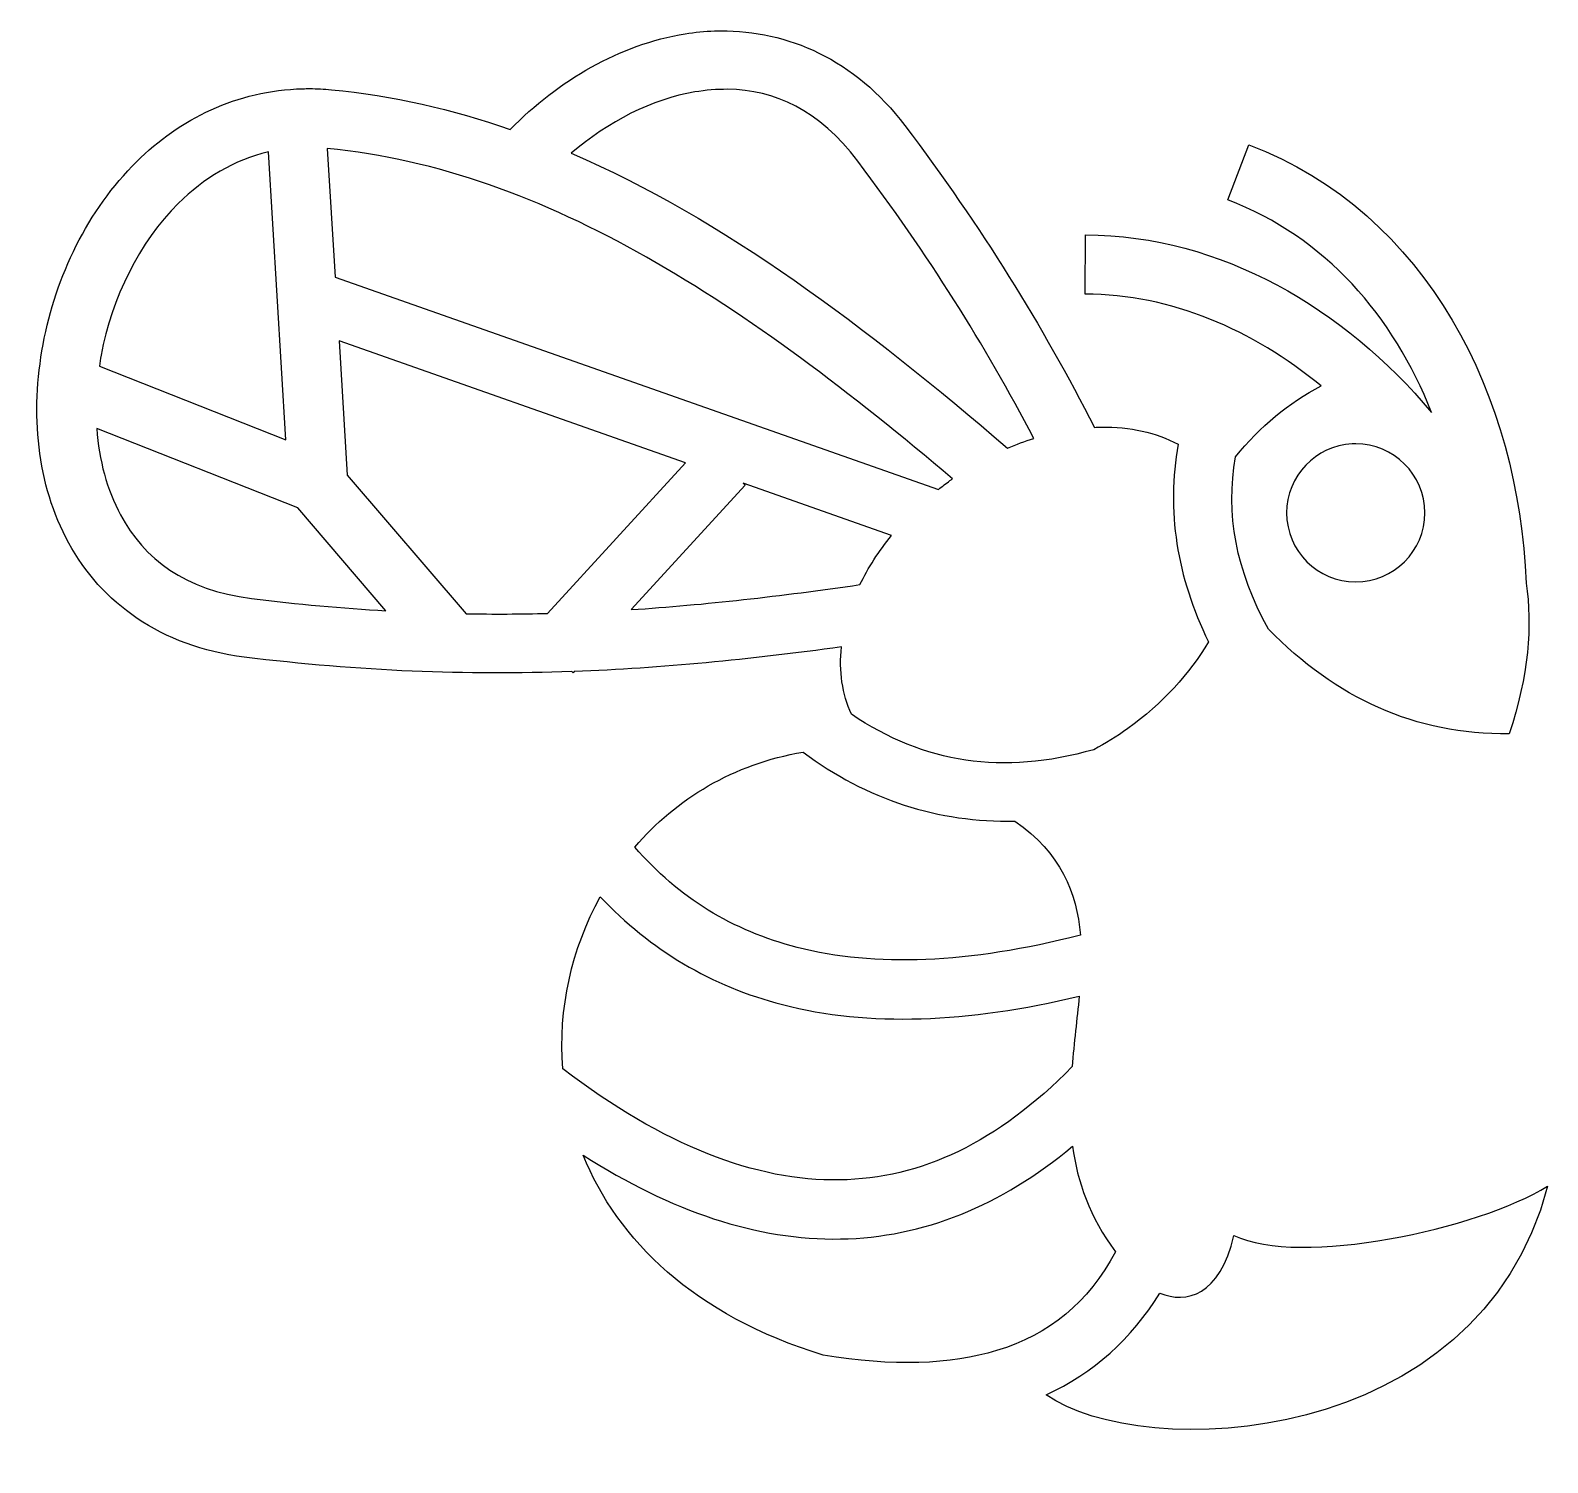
# Model space of a CAD drawing. Header units: centimetres. Extents: x -10.1 to 10.2, y -10.1 to 9.
import ezdxf

# ---------------------------------------------------------------- set-up
doc = ezdxf.new("R2010")
doc.units = ezdxf.units.CM
doc.header["$MEASUREMENT"] = 0
doc.layers.add('Layer 1', color=7, linetype='Continuous')

msp = doc.modelspace()

# ---------------------------------------------------------------- linework, layer by layer
at = {"layer": 'Layer 1'}
for points, knots in [([(-0.8539, 9.01214), (-0.88257, 9.01189), (-0.91095, 9.01172), (-0.9395, 9.01079), (-0.9395, 9.01079), (-1.07022, 9.00615), (-1.20073, 8.99375), (-1.32955, 8.97254), (-1.32955, 8.97254), (-2.20167, 8.82917), (-3.02082, 8.35208), (-3.66464, 7.69569), (-3.66464, 7.69569), (-4.43868, 7.96531), (-5.2335, 8.149), (-6.05371, 8.22545), (-6.05371, 8.22545), (-6.15112, 8.23452), (-6.24726, 8.23949), (-6.34231, 8.23991), (-6.34231, 8.23991), (-6.37402, 8.24008), (-6.40586, 8.2394), (-6.43719, 8.23864), (-6.43719, 8.23864), (-7.31513, 8.21654), (-8.07921, 7.83374), (-8.65227, 7.26612), (-8.65227, 7.26612), (-9.30727, 6.61737), (-9.73278, 5.73669), (-9.90289, 4.8243), (-9.90289, 4.8243), (-10.07295, 3.91187), (-9.98942, 2.95892), (-9.56028, 2.17168), (-9.56028, 2.17168), (-9.13109, 1.3844), (-8.33248, 0.78709), (-7.21861, 0.64967), (-7.21861, 0.64967), (-5.66565, 0.45806), (-4.24935, 0.40535), (-2.84495, 0.45595), (-2.84495, 0.45595), (-2.84495, 0.45595), (-2.82652, 0.43883), (-2.82652, 0.43883), (-2.82652, 0.43883), (-2.82652, 0.43883), (-2.81075, 0.4573), (-2.81075, 0.4573), (-2.81075, 0.4573), (-1.63785, 0.50099), (-0.47254, 0.61627), (0.75771, 0.78537), (0.75771, 0.78537), (0.72339, 0.46481), (0.76479, 0.15783), (0.89075, -0.11323), (0.89075, -0.11323), (1.86567, -0.77139), (2.90554, -0.93171), (4.12588, -0.58635), (4.12588, -0.58635), (4.27929, -0.50383), (4.43118, -0.41051), (4.57919, -0.30437), (4.57919, -0.30437), (5.0427, 0.02812), (5.40851, 0.43104), (5.65835, 0.85398), (5.65835, 0.85398), (5.23237, 1.71741), (5.09553, 2.61112), (5.25118, 3.49074), (5.25118, 3.49074), (4.95921, 3.64887), (4.60803, 3.72591), (4.22734, 3.7214), (4.22734, 3.7214), (4.19719, 3.72106), (4.16691, 3.71887), (4.13643, 3.71744), (4.13643, 3.71744), (3.43686, 5.08073), (2.63146, 6.38499), (1.6037, 7.74714), (1.6037, 7.74714), (0.93551, 8.63267), (0.03336, 9.01825), (-0.85385, 9.01218), (-0.85385, 9.01218), (-0.85385, 9.01218), (-0.8539, 9.01214), (-0.8539, 9.01214)], [0, 0, 0, 0, 0.04, 0.04, 0.04, 0.04, 0.08, 0.08, 0.08, 0.08, 0.12, 0.12, 0.12, 0.12, 0.16, 0.16, 0.16, 0.16, 0.2, 0.2, 0.2, 0.2, 0.24, 0.24, 0.24, 0.24, 0.28, 0.28, 0.28, 0.28, 0.32, 0.32, 0.32, 0.32, 0.36, 0.36, 0.36, 0.36, 0.4, 0.4, 0.4, 0.4, 0.44, 0.44, 0.44, 0.44, 0.48, 0.48, 0.48, 0.48, 0.52, 0.52, 0.52, 0.52, 0.56, 0.56, 0.56, 0.56, 0.6, 0.6, 0.6, 0.6, 0.64, 0.64, 0.64, 0.64, 0.68, 0.68, 0.68, 0.68, 0.72, 0.72, 0.72, 0.72, 0.76, 0.76, 0.76, 0.76, 0.8, 0.8, 0.8, 0.8, 0.84, 0.84, 0.84, 0.84, 0.88, 0.88, 0.88, 0.88, 0.92, 0.92, 0.92, 0.92, 1, 1, 1, 1]), ([(-0.76164, 8.23068), (-0.13367, 8.22393), (0.45845, 7.95566), (0.97382, 7.27262), (0.97382, 7.27262), (1.92184, 6.01614), (2.67003, 4.81929), (3.32468, 3.56977), (3.32468, 3.56977), (3.20796, 3.53308), (3.09094, 3.49071), (2.97414, 3.44065), (2.97414, 3.44065), (1.09767, 5.0497), (-0.80968, 6.49627), (-2.85027, 7.37678), (-2.85027, 7.37678), (-2.35437, 7.80255), (-1.7706, 8.10152), (-1.20176, 8.19509), (-1.20176, 8.19509), (-1.05354, 8.21946), (-0.90658, 8.2322), (-0.76161, 8.23064), (-0.76161, 8.23064), (-0.76161, 8.23064), (-0.76164, 8.23068), (-0.76164, 8.23068)], [0, 0, 0, 0, 0.125, 0.125, 0.125, 0.125, 0.25, 0.25, 0.25, 0.25, 0.375, 0.375, 0.375, 0.375, 0.5, 0.5, 0.5, 0.5, 0.625, 0.625, 0.625, 0.625, 0.75, 0.75, 0.75, 0.75, 1, 1, 1, 1]), ([(-6.89446, 7.3939), (-6.89446, 7.3939), (-6.65988, 3.55004), (-6.65988, 3.55004), (-6.65988, 3.55004), (-6.65988, 3.55004), (-9.15175, 4.53437), (-9.15175, 4.53437), (-9.15175, 4.53437), (-9.14458, 4.58286), (-9.13708, 4.63102), (-9.12814, 4.67943), (-9.12814, 4.67943), (-8.98519, 5.44592), (-8.61791, 6.19073), (-8.09755, 6.70602), (-8.09755, 6.70602), (-7.75515, 7.04522), (-7.35552, 7.28844), (-6.8945, 7.39395), (-6.8945, 7.39395), (-6.8945, 7.39395), (-6.89446, 7.3939), (-6.89446, 7.3939)], [0, 0, 0, 0, 0.14285714, 0.14285714, 0.14285714, 0.14285714, 0.28571429, 0.28571429, 0.28571429, 0.28571429, 0.42857143, 0.42857143, 0.42857143, 0.42857143, 0.57142857, 0.57142857, 0.57142857, 0.57142857, 0.71428571, 0.71428571, 0.71428571, 0.71428571, 1, 1, 1, 1]), ([(-6.10778, 7.43999), (-3.16547, 7.15936), (-0.46571, 5.32084), (2.24021, 3.02952), (2.24021, 3.02952), (2.22882, 3.02151), (2.21723, 3.01392), (2.20593, 3.00578), (2.20593, 3.00578), (2.15309, 2.96796), (2.10199, 2.92819), (2.05172, 2.88855), (2.05172, 2.88855), (2.05172, 2.88855), (-6.00363, 5.72308), (-6.00363, 5.72308), (-6.00363, 5.72308), (-6.00363, 5.72308), (-6.10778, 7.44008), (-6.10778, 7.44008), (-6.10778, 7.44008), (-6.10778, 7.44008), (-6.10778, 7.43999), (-6.10778, 7.43999)], [0, 0, 0, 0, 0.14285714, 0.14285714, 0.14285714, 0.14285714, 0.28571429, 0.28571429, 0.28571429, 0.28571429, 0.42857143, 0.42857143, 0.42857143, 0.42857143, 0.57142857, 0.57142857, 0.57142857, 0.57142857, 0.71428571, 0.71428571, 0.71428571, 0.71428571, 1, 1, 1, 1]), ([(6.19608, 7.49009), (6.19608, 7.49009), (5.91672, 6.75342), (5.91672, 6.75342), (5.91672, 6.75342), (7.21823, 6.2609), (8.12776, 5.20122), (8.63655, 3.91762), (8.63655, 3.91762), (7.46622, 5.30608), (5.83626, 6.27831), (4.0165, 6.28704), (4.0165, 6.28704), (4.0165, 6.28704), (4.01254, 5.49766), (4.01254, 5.49766), (4.01254, 5.49766), (5.15727, 5.49218), (6.24702, 5.02158), (7.16198, 4.26952), (7.16198, 4.26952), (6.72875, 4.04476), (6.347, 3.73129), (6.01948, 3.32336), (6.01948, 3.32336), (5.88488, 2.55949), (6.02277, 1.8097), (6.45828, 1.02259), (6.45828, 1.02259), (7.3549, 0.10923), (8.41222, -0.39265), (9.67359, -0.37292), (9.67359, -0.37292), (9.93107, 0.40647), (9.98605, 1.06501), (9.89894, 1.63664), (9.89894, 1.63664), (9.80372, 4.10937), (8.59258, 6.58315), (6.19604, 7.4901), (6.19604, 7.4901), (6.19604, 7.4901), (6.19608, 7.49009), (6.19608, 7.49009)], [0, 0, 0, 0, 0.08333333, 0.08333333, 0.08333333, 0.08333333, 0.16666667, 0.16666667, 0.16666667, 0.16666667, 0.25, 0.25, 0.25, 0.25, 0.33333333, 0.33333333, 0.33333333, 0.33333333, 0.41666667, 0.41666667, 0.41666667, 0.41666667, 0.5, 0.5, 0.5, 0.5, 0.58333333, 0.58333333, 0.58333333, 0.58333333, 0.66666667, 0.66666667, 0.66666667, 0.66666667, 0.75, 0.75, 0.75, 0.75, 0.83333333, 0.83333333, 0.83333333, 0.83333333, 1, 1, 1, 1]), ([(-5.95095, 4.8704), (-5.95095, 4.8704), (-1.32698, 3.24297), (-1.32698, 3.24297), (-1.32698, 3.24297), (-1.32698, 3.24297), (-3.16652, 1.23341), (-3.16652, 1.23341), (-3.16652, 1.23341), (-3.52706, 1.2243), (-3.88835, 1.22211), (-4.25361, 1.22814), (-4.25361, 1.22814), (-4.25361, 1.22814), (-5.84153, 3.08092), (-5.84153, 3.08092), (-5.84153, 3.08092), (-5.84153, 3.08092), (-5.95096, 4.8704), (-5.95096, 4.8704), (-5.95096, 4.8704), (-5.95096, 4.8704), (-5.95095, 4.8704), (-5.95095, 4.8704)], [0, 0, 0, 0, 0.14285714, 0.14285714, 0.14285714, 0.14285714, 0.28571429, 0.28571429, 0.28571429, 0.28571429, 0.42857143, 0.42857143, 0.42857143, 0.42857143, 0.57142857, 0.57142857, 0.57142857, 0.57142857, 0.71428571, 0.71428571, 0.71428571, 0.71428571, 1, 1, 1, 1]), ([(-9.18608, 3.70024), (-9.18608, 3.70024), (-6.50179, 2.64077), (-6.50179, 2.64077), (-6.50179, 2.64077), (-6.50179, 2.64077), (-5.32501, 1.26765), (-5.32501, 1.26765), (-5.32501, 1.26765), (-5.90625, 1.30138), (-6.50213, 1.35599), (-7.12115, 1.4324), (-7.12115, 1.4324), (-8.01739, 1.54288), (-8.54883, 1.96203), (-8.86851, 2.5485), (-8.86851, 2.5485), (-9.05076, 2.88289), (-9.15567, 3.27893), (-9.18603, 3.70019), (-9.18603, 3.70019), (-9.18603, 3.70019), (-9.18608, 3.70024), (-9.18608, 3.70024)], [0, 0, 0, 0, 0.14285714, 0.14285714, 0.14285714, 0.14285714, 0.28571429, 0.28571429, 0.28571429, 0.28571429, 0.42857143, 0.42857143, 0.42857143, 0.42857143, 0.57142857, 0.57142857, 0.57142857, 0.57142857, 0.71428571, 0.71428571, 0.71428571, 0.71428571, 1, 1, 1, 1]), ([(7.57569, 3.49728), (7.59146, 3.49812), (7.60732, 3.49728), (7.62317, 3.49728), (7.62317, 3.49728), (8.13264, 3.49728), (8.54564, 3.08429), (8.54564, 2.57486), (8.54564, 2.57486), (8.54564, 2.06539), (8.13265, 1.65244), (7.62322, 1.65244), (7.62322, 1.65244), (7.11383, 1.65244), (6.70084, 2.06548), (6.70084, 2.57486), (6.70084, 2.57486), (6.70084, 3.06835), (7.08849, 3.47262), (7.57583, 3.49728), (7.57583, 3.49728), (7.57583, 3.49728), (7.57569, 3.49728), (7.57569, 3.49728)], [0, 0, 0, 0, 0.14285714, 0.14285714, 0.14285714, 0.14285714, 0.28571429, 0.28571429, 0.28571429, 0.28571429, 0.42857143, 0.42857143, 0.42857143, 0.42857143, 0.57142857, 0.57142857, 0.57142857, 0.57142857, 0.71428571, 0.71428571, 0.71428571, 0.71428571, 1, 1, 1, 1]), ([(-0.55738, 2.97158), (-0.55738, 2.97158), (1.42586, 2.27446), (1.42586, 2.27446), (1.42586, 2.27446), (1.25445, 2.06303), (1.11276, 1.84139), (1.00418, 1.61689), (1.00418, 1.61689), (-0.05887, 1.46353), (-1.06036, 1.34803), (-2.05165, 1.28351), (-2.05165, 1.28351), (-2.05165, 1.28351), (-0.52964, 2.94649), (-0.52964, 2.94649), (-0.52964, 2.94649), (-0.52964, 2.94649), (-0.55734, 2.97154), (-0.55734, 2.97154), (-0.55734, 2.97154), (-0.55734, 2.97154), (-0.55738, 2.97158), (-0.55738, 2.97158)], [0, 0, 0, 0, 0.14285714, 0.14285714, 0.14285714, 0.14285714, 0.28571429, 0.28571429, 0.28571429, 0.28571429, 0.42857143, 0.42857143, 0.42857143, 0.42857143, 0.57142857, 0.57142857, 0.57142857, 0.57142857, 0.71428571, 0.71428571, 0.71428571, 0.71428571, 1, 1, 1, 1]), ([(0.24382, -0.61932), (-0.68485, -0.77543), (-1.45142, -1.24484), (-2.00289, -1.88702), (-2.00289, -1.88702), (-1.41498, -2.56651), (-0.6999, -3.00363), (0.1675, -3.22712), (0.1675, -3.22712), (1.19863, -3.4929), (2.45861, -3.44589), (3.94676, -3.06245), (3.94676, -3.06245), (3.89962, -2.49242), (3.68709, -1.97388), (3.07304, -1.53913), (3.07304, -1.53913), (2.05363, -1.56291), (1.0957, -1.25167), (0.24386, -0.61932), (0.24386, -0.61932), (0.24386, -0.61932), (0.24382, -0.61932), (0.24382, -0.61932)], [0, 0, 0, 0, 0.14285714, 0.14285714, 0.14285714, 0.14285714, 0.28571429, 0.28571429, 0.28571429, 0.28571429, 0.42857143, 0.42857143, 0.42857143, 0.42857143, 0.57142857, 0.57142857, 0.57142857, 0.57142857, 0.71428571, 0.71428571, 0.71428571, 0.71428571, 1, 1, 1, 1]), ([(-2.46282, -2.55116), (-2.84604, -3.24284), (-3.02711, -4.04652), (-2.96226, -4.84931), (-2.96226, -4.84931), (-1.61499, -5.87374), (-0.38445, -6.35121), (0.73271, -6.33177), (0.73271, -6.33177), (1.82199, -6.31279), (2.84123, -5.83587), (3.83602, -4.81899), (3.83602, -4.81899), (3.86237, -4.49822), (3.90332, -4.18318), (3.9309, -3.87687), (3.9309, -3.87687), (2.44026, -4.23597), (1.11716, -4.2859), (-0.03036, -3.99018), (-0.03036, -3.99018), (-0.9769, -3.74624), (-1.79619, -3.26034), (-2.46286, -2.5512), (-2.46286, -2.5512), (-2.46286, -2.5512), (-2.46282, -2.55116), (-2.46282, -2.55116)], [0, 0, 0, 0, 0.125, 0.125, 0.125, 0.125, 0.25, 0.25, 0.25, 0.25, 0.375, 0.375, 0.375, 0.375, 0.5, 0.5, 0.5, 0.5, 0.625, 0.625, 0.625, 0.625, 0.75, 0.75, 0.75, 0.75, 1, 1, 1, 1]), ([(3.84391, -5.88117), (2.88809, -6.67604), (1.84599, -7.10067), (0.74583, -7.11981), (0.74583, -7.11981), (-0.3688, -7.13921), (-1.51555, -6.75194), (-2.69078, -6.00109), (-2.69078, -6.00109), (-2.23473, -7.13203), (-1.21136, -8.14111), (0.51264, -8.67074), (0.51264, -8.67074), (1.44244, -8.82558), (2.21589, -8.79834), (2.82791, -8.61014), (2.82791, -8.61014), (3.53895, -8.39158), (4.04994, -7.97286), (4.41714, -7.28978), (4.41714, -7.28978), (4.06672, -6.82669), (3.90564, -6.35302), (3.84391, -5.88112), (3.84391, -5.88112), (3.84391, -5.88112), (3.84391, -5.88117), (3.84391, -5.88117)], [0, 0, 0, 0, 0.125, 0.125, 0.125, 0.125, 0.25, 0.25, 0.25, 0.25, 0.375, 0.375, 0.375, 0.375, 0.5, 0.5, 0.5, 0.5, 0.625, 0.625, 0.625, 0.625, 0.75, 0.75, 0.75, 0.75, 1, 1, 1, 1]), ([(10.18622, -6.4148), (9.26131, -6.98858), (6.87148, -7.50138), (5.99713, -7.07237), (5.99713, -7.07237), (5.80653, -7.88039), (5.36208, -7.98805), (5.00745, -7.8432), (5.00745, -7.8432), (4.63409, -8.45337), (4.11889, -8.913), (3.49067, -9.19915), (3.49067, -9.19915), (4.75896, -10.10635), (9.259, -9.93431), (10.18623, -6.4148), (10.18623, -6.4148), (10.18623, -6.4148), (10.18622, -6.4148), (10.18622, -6.4148)], [0, 0, 0, 0, 0.16666667, 0.16666667, 0.16666667, 0.16666667, 0.33333333, 0.33333333, 0.33333333, 0.33333333, 0.5, 0.5, 0.5, 0.5, 0.66666667, 0.66666667, 0.66666667, 0.66666667, 1, 1, 1, 1])]:
    msp.add_open_spline(points, degree=3, knots=knots, dxfattribs=at)

doc.saveas('drawing.dxf')
